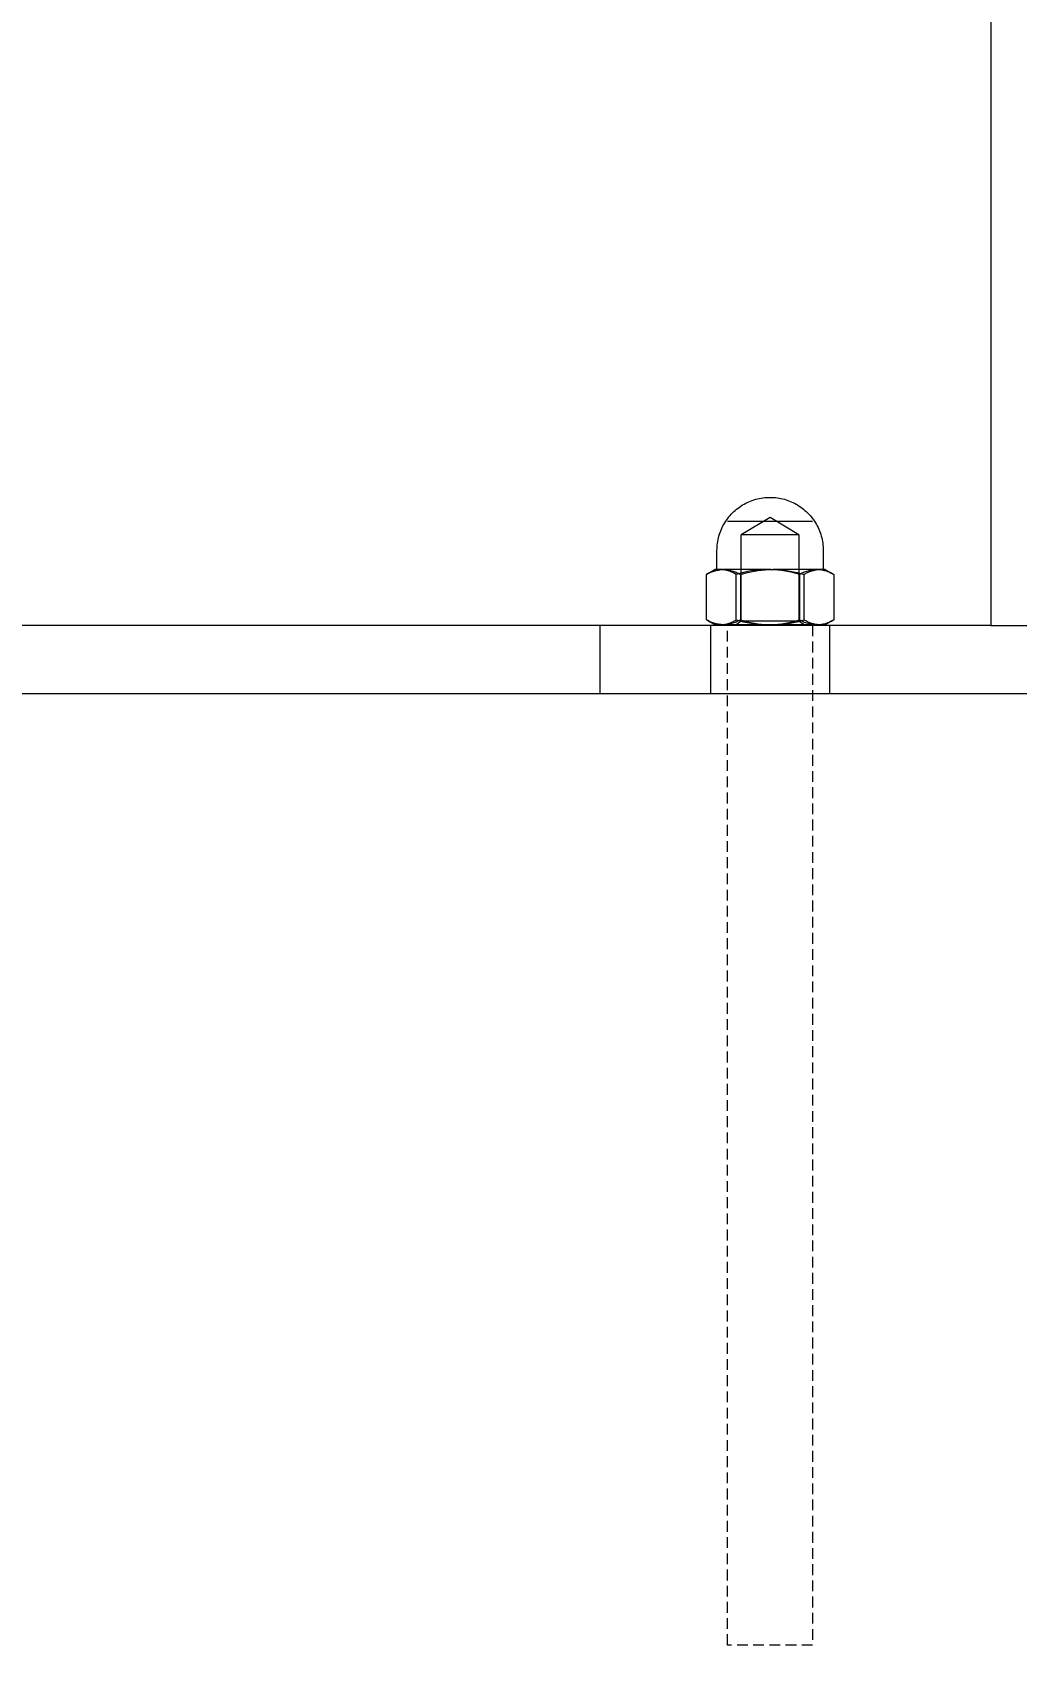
# Model space of a CAD drawing. Header units: millimetres. Extents: x -263 to 4879, y -277 to 2995.
# Drawn here: x 711.3 to 827.1, y 1829.4 to 2022.1 of the extents above; entities that cross this region are included whole.
import ezdxf

# ---------------------------------------------------------------- set-up
doc = ezdxf.new("R2010")
doc.units = ezdxf.units.MM
doc.linetypes.add('HIDDEN', pattern=[1.905, 1.27, -0.635])
for name, color, linetype, lineweight in [('ZANO_R', 7, 'Continuous', 0), ('ZANO_R_przerywana', 7, 'HIDDEN', 0), ('ZANO_W', 1, 'Continuous', 0)]:
    doc.layers.add(name, color=color, linetype=linetype, lineweight=lineweight)
doc.styles.add('Arial', font='arial.ttf')
doc.styles.get("Standard").update_dxf_attribs({"font": 'ARIALUNI.TTF'})
doc.dimstyles.new('pl i ang', dxfattribs={"dimtxt": 50, "dimasz": 50, "dimexe": 1.25, "dimexo": 0.625, "dimgap": 10, "dimtad": 1, "dimtoh": 1, "dimtxsty": 'Standard', "dimcen": 2.5, "dimclrd": 1, "dimclre": 1, "dimclrt": 1, "dimadec": 0, "dimazin": 0, "dimtfac": 1, "dimtmove": 0, "dimatfit": 3, "dimfxl": 1, "dimarcsym": 1})

# ---------------------------------------------------------------- blocks, each defined once
blk = doc.blocks.new('*D456')
at = {"layer": 'ZANO_W', "color": 1, "lineweight": -2}
for p, q in [((552.11, 1942.38), (552.11, 1725.7)), ((1104.45, 1942.38), (1104.45, 1725.7)), ((592.11, 1735.7), (1064.45, 1735.7))]:
    blk.add_line(p, q, dxfattribs=at)
at = {"layer": 'ZANO_W', "color": 1}
for points in [[(592.11, 1742.37), (592.11, 1729.03), (552.11, 1735.7)], [(1064.45, 1729.03), (1064.45, 1742.37), (1104.45, 1735.7)]]:
    blk.add_solid(points, dxfattribs=at)
at = {"layer": 'ZANO_W', "color": 1, "insert": (828.28, 1766.12), "char_height": 40, "attachment_point": 5, "style": 'Arial'}
blk.add_mtext('552', dxfattribs=at)

msp = doc.modelspace()

# ---------------------------------------------------------------- linework, layer by layer
at = {"layer": 'ZANO_R'}
for p, q in [((824.13, 2506.76), (824.13, 1952.38)), ((793.57, 1965.47), (793.72, 1965.62)), ((793.72, 1965.62), (793.87, 1965.77)), ((793.87, 1965.77), (794.03, 1965.92)), ((794.03, 1965.92), (794.19, 1966.05)), ((794.19, 1966.05), (794.36, 1966.18)), ((794.36, 1966.18), (794.53, 1966.31)), ((794.53, 1966.31), (794.71, 1966.43)), ((794.71, 1966.43), (794.89, 1966.55)), ((794.89, 1966.55), (795.07, 1966.65)), ((795.07, 1966.65), (795.26, 1966.75)), ((795.26, 1966.75), (795.45, 1966.85)), ((795.45, 1966.85), (795.64, 1966.94)), ((795.64, 1966.94), (795.84, 1967.02)), ((795.84, 1967.02), (796.04, 1967.09)), ((796.04, 1967.09), (796.24, 1967.16)), ((796.24, 1967.16), (796.45, 1967.22)), ((796.45, 1967.22), (796.66, 1967.28)), ((796.66, 1967.28), (796.86, 1967.32)), ((796.86, 1967.32), (797.07, 1967.36)), ((797.07, 1967.36), (797.28, 1967.4)), ((797.28, 1967.4), (797.5, 1967.42)), ((797.5, 1967.42), (797.71, 1967.44)), ((797.71, 1967.44), (797.92, 1967.45)), ((797.92, 1967.45), (798.13, 1967.45)), ((798.13, 1967.45), (798.35, 1967.45)), ((798.35, 1967.45), (798.56, 1967.44)), ((798.56, 1967.44), (798.77, 1967.42)), ((798.77, 1967.42), (798.99, 1967.4)), ((798.99, 1967.4), (799.2, 1967.36)), ((799.2, 1967.36), (799.41, 1967.32)), ((799.41, 1967.32), (799.61, 1967.28)), ((799.61, 1967.28), (799.82, 1967.22)), ((799.82, 1967.22), (800.03, 1967.16)), ((800.03, 1967.16), (800.23, 1967.09)), ((800.23, 1967.09), (800.43, 1967.02)), ((800.43, 1967.02), (800.62, 1966.94)), ((800.62, 1966.94), (800.82, 1966.85)), ((800.82, 1966.85), (801.01, 1966.75)), ((801.01, 1966.75), (801.2, 1966.65)), ((801.2, 1966.65), (801.38, 1966.55)), ((801.38, 1966.55), (801.56, 1966.43)), ((801.56, 1966.43), (801.74, 1966.31)), ((801.74, 1966.31), (801.91, 1966.18)), ((801.91, 1966.18), (802.08, 1966.05)), ((802.08, 1966.05), (802.24, 1965.92)), ((802.24, 1965.92), (802.4, 1965.77)), ((802.4, 1965.77), (802.55, 1965.62)), ((802.55, 1965.62), (802.7, 1965.47)), ((792.32, 1963.5), (792.4, 1963.69)), ((792.4, 1963.69), (792.49, 1963.89)), ((792.49, 1963.89), (792.59, 1964.08)), ((792.59, 1964.08), (792.69, 1964.27)), ((792.69, 1964.27), (792.79, 1964.45)), ((792.79, 1964.45), (792.91, 1964.63)), ((792.91, 1964.63), (793.03, 1964.81)), ((793.03, 1964.81), (793.15, 1964.98)), ((793.14, 1964.63), (793.13, 1964.63)), ((793.13, 1964.63), (793.13, 1964.63)), ((793.13, 1964.63), (803.13, 1964.63)), ((793.15, 1964.98), (793.29, 1965.15)), ((793.29, 1965.15), (793.42, 1965.31)), ((793.42, 1965.31), (793.57, 1965.47)), ((794.74, 1963.06), (798.13, 1965.1)), ((798.13, 1965.1), (801.53, 1963.06)), ((802.7, 1965.47), (802.85, 1965.31)), ((802.85, 1965.31), (802.98, 1965.15)), ((802.98, 1965.15), (803.11, 1964.98)), ((803.11, 1964.98), (803.24, 1964.81)), ((803.24, 1964.81), (803.36, 1964.63)), ((803.36, 1964.63), (803.47, 1964.45)), ((803.47, 1964.45), (803.58, 1964.27)), ((803.58, 1964.27), (803.68, 1964.08)), ((803.68, 1964.08), (803.78, 1963.89)), ((803.78, 1963.89), (803.87, 1963.69)), ((803.87, 1963.69), (803.95, 1963.5)), ((791.9, 1961.63), (791.92, 1961.84)), ((791.92, 1961.84), (791.94, 1962.06)), ((791.94, 1962.06), (791.98, 1962.27)), ((791.98, 1962.27), (792.02, 1962.48)), ((792.02, 1962.48), (792.06, 1962.68)), ((792.06, 1962.68), (792.12, 1962.89)), ((792.12, 1962.89), (792.18, 1963.1)), ((792.18, 1963.1), (792.25, 1963.3)), ((792.25, 1963.3), (792.32, 1963.5)), ((794.73, 1963.05), (794.73, 1963.05)), ((794.73, 1952.9), (794.73, 1963.05)), ((798.27, 1963.05), (794.73, 1963.05)), ((801.53, 1963.05), (798.27, 1963.05)), ((801.53, 1963.05), (801.53, 1952.9)), ((803.95, 1963.5), (804.02, 1963.3)), ((804.02, 1963.3), (804.09, 1963.1)), ((804.09, 1963.1), (804.15, 1962.89)), ((804.15, 1962.89), (804.21, 1962.68)), ((804.21, 1962.68), (804.25, 1962.48)), ((804.25, 1962.48), (804.29, 1962.27)), ((804.29, 1962.27), (804.33, 1962.06)), ((804.33, 1962.06), (804.35, 1961.84)), ((804.35, 1961.84), (804.37, 1961.63)), ((791.88, 1961.2), (791.89, 1961.42)), ((791.88, 1959.07), (791.88, 1961.2)), ((791.89, 1961.42), (791.9, 1961.63)), ((804.37, 1961.63), (804.38, 1961.42)), ((804.38, 1961.42), (804.38, 1961.2)), ((804.38, 1961.2), (804.38, 1959.07)), ((790.79, 1958.47), (790.64, 1958.37)), ((790.64, 1958.37), (790.76, 1958.44)), ((790.64, 1953.04), (790.64, 1958.37)), ((790.76, 1958.44), (790.88, 1958.51)), ((790.79, 1958.47), (791.63, 1958.95)), ((790.94, 1958.56), (790.85, 1958.5)), ((790.88, 1958.51), (791.01, 1958.57)), ((791.04, 1958.61), (790.94, 1958.56)), ((791.01, 1958.57), (791.14, 1958.63)), ((791.14, 1958.66), (791.04, 1958.61)), ((791.24, 1958.7), (791.14, 1958.66)), ((791.14, 1958.63), (791.27, 1958.68)), ((791.34, 1958.74), (791.24, 1958.7)), ((791.27, 1958.68), (791.4, 1958.73)), ((791.44, 1958.78), (791.34, 1958.74)), ((791.4, 1958.73), (791.53, 1958.77)), ((791.55, 1958.81), (791.44, 1958.78)), ((791.53, 1958.77), (791.67, 1958.81)), ((791.65, 1958.85), (791.55, 1958.81)), ((792.58, 1958.95), (791.63, 1958.95)), ((791.76, 1958.87), (791.65, 1958.85)), ((791.67, 1958.81), (791.8, 1958.84)), ((791.86, 1958.9), (791.76, 1958.87)), ((791.77, 1958.96), (791.78, 1958.96)), ((791.78, 1958.96), (791.78, 1958.96)), ((791.78, 1958.96), (791.78, 1958.96)), ((791.78, 1958.96), (791.79, 1958.96)), ((791.79, 1958.96), (791.79, 1958.96)), ((791.79, 1958.96), (791.8, 1958.96)), ((791.8, 1958.96), (791.8, 1958.96)), ((791.8, 1958.96), (791.8, 1958.96)), ((791.8, 1958.96), (791.81, 1958.96)), ((791.8, 1958.84), (791.94, 1958.87)), ((791.81, 1958.96), (791.81, 1958.97)), ((791.81, 1958.97), (791.82, 1958.97)), ((791.82, 1958.97), (791.82, 1958.97)), ((791.82, 1958.97), (791.82, 1958.97)), ((791.82, 1958.97), (791.83, 1958.97)), ((791.83, 1958.97), (791.83, 1958.98)), ((791.83, 1958.98), (791.84, 1958.98)), ((791.83, 1958.97), (791.83, 1958.97)), ((791.84, 1958.98), (791.85, 1958.99)), ((791.84, 1958.98), (791.84, 1958.98)), ((791.84, 1958.98), (791.84, 1958.98)), ((791.85, 1958.99), (791.86, 1959)), ((791.85, 1958.99), (791.85, 1958.99)), ((791.85, 1958.99), (791.85, 1958.99)), ((791.86, 1959), (791.86, 1959.01)), ((791.86, 1959.01), (791.87, 1959.01)), ((791.86, 1959), (791.86, 1959)), ((791.86, 1959), (791.86, 1959)), ((791.97, 1958.92), (791.86, 1958.9)), ((791.87, 1959.02), (791.87, 1959.03)), ((791.87, 1959.03), (791.88, 1959.03)), ((791.87, 1959.01), (791.87, 1959.02)), ((791.87, 1959.02), (791.87, 1959.02)), ((791.87, 1959.02), (791.87, 1959.02)), ((791.87, 1959.01), (791.87, 1959.01)), ((791.88, 1959.06), (791.88, 1959.07)), ((791.88, 1959.07), (791.88, 1959.07)), ((791.88, 1959.07), (791.88, 1959.07)), ((791.88, 1959.05), (791.88, 1959.06)), ((791.88, 1959.06), (791.88, 1959.06)), ((791.88, 1959.04), (791.88, 1959.05)), ((791.88, 1959.05), (791.88, 1959.05)), ((791.88, 1959.05), (791.88, 1959.05)), ((791.88, 1959.03), (791.88, 1959.04)), ((791.88, 1959.04), (791.88, 1959.04)), ((791.88, 1959.03), (791.88, 1959.03)), ((791.94, 1958.87), (792.08, 1958.9)), ((792.08, 1958.93), (791.97, 1958.92)), ((792.19, 1958.94), (792.08, 1958.93)), ((792.08, 1958.9), (792.22, 1958.92)), ((792.3, 1958.95), (792.19, 1958.94)), ((792.22, 1958.92), (792.36, 1958.94)), ((792.36, 1958.94), (792.5, 1958.95)), ((792.49, 1958.95), (792.45, 1958.95)), ((792.5, 1958.95), (792.64, 1958.95)), ((792.63, 1958.94), (792.51, 1958.95)), ((792.74, 1958.92), (792.63, 1958.94)), ((792.64, 1958.95), (792.78, 1958.95)), ((798.25, 1958.95), (792.69, 1958.95)), ((792.85, 1958.9), (792.74, 1958.92)), ((792.78, 1958.95), (792.92, 1958.94)), ((792.97, 1958.88), (792.85, 1958.9)), ((792.92, 1958.94), (793.06, 1958.92)), ((793.08, 1958.85), (792.97, 1958.88)), ((793.06, 1958.92), (793.2, 1958.9)), ((793.19, 1958.82), (793.08, 1958.85)), ((793.3, 1958.78), (793.19, 1958.82)), ((793.2, 1958.9), (793.34, 1958.87)), ((793.41, 1958.75), (793.3, 1958.78)), ((793.34, 1958.87), (793.47, 1958.84)), ((793.52, 1958.7), (793.41, 1958.75)), ((793.47, 1958.84), (793.61, 1958.81)), ((793.62, 1958.66), (793.52, 1958.7)), ((793.61, 1958.81), (793.75, 1958.77)), ((793.73, 1958.61), (793.62, 1958.66)), ((793.83, 1958.55), (793.73, 1958.61)), ((793.75, 1958.77), (793.88, 1958.73)), ((793.93, 1958.5), (793.83, 1958.55)), ((793.88, 1958.73), (794.01, 1958.68)), ((794.03, 1958.44), (793.93, 1958.5)), ((794.01, 1958.68), (794.14, 1958.63)), ((794.13, 1958.37), (794.03, 1958.44)), ((794.57, 1958.5), (794.13, 1958.37)), ((794.13, 1953.04), (794.13, 1958.37)), ((794.14, 1958.63), (794.27, 1958.57)), ((794.27, 1958.57), (794.4, 1958.51)), ((794.4, 1958.51), (794.52, 1958.44)), ((794.52, 1958.44), (794.64, 1958.37)), ((795.01, 1958.61), (794.57, 1958.5)), ((794.64, 1958.37), (795.05, 1958.49)), ((794.64, 1958.37), (794.64, 1953.04)), ((795.46, 1958.71), (795.01, 1958.61)), ((795.05, 1958.49), (795.46, 1958.6)), ((795.91, 1958.79), (795.46, 1958.71)), ((795.46, 1958.6), (795.87, 1958.69)), ((795.87, 1958.69), (796.29, 1958.76)), ((796.37, 1958.85), (795.91, 1958.79)), ((796.29, 1958.76), (796.71, 1958.83)), ((796.82, 1958.9), (796.37, 1958.85)), ((796.71, 1958.83), (797.13, 1958.88)), ((797.28, 1958.94), (796.82, 1958.9)), ((797.13, 1958.88), (797.55, 1958.92)), ((797.74, 1958.95), (797.28, 1958.94)), ((797.55, 1958.92), (797.97, 1958.94)), ((797.97, 1958.94), (798.39, 1958.95)), ((798.11, 1958.95), (797.98, 1958.95)), ((798.6, 1958.93), (798.16, 1958.95)), ((798.39, 1958.95), (798.82, 1958.94)), ((803.84, 1958.95), (798.49, 1958.95)), ((799.04, 1958.89), (798.6, 1958.93)), ((798.82, 1958.94), (799.24, 1958.92)), ((799.47, 1958.84), (799.04, 1958.89)), ((799.24, 1958.92), (799.66, 1958.88)), ((799.91, 1958.78), (799.47, 1958.84)), ((799.66, 1958.88), (800.08, 1958.83)), ((800.34, 1958.7), (799.91, 1958.78)), ((800.08, 1958.83), (800.5, 1958.76)), ((800.77, 1958.6), (800.34, 1958.7)), ((800.5, 1958.76), (800.91, 1958.69)), ((801.2, 1958.5), (800.77, 1958.6)), ((800.91, 1958.69), (801.33, 1958.6)), ((801.63, 1958.37), (801.2, 1958.5)), ((801.33, 1958.6), (801.74, 1958.49)), ((801.75, 1958.45), (801.63, 1958.37)), ((801.63, 1953.04), (801.63, 1958.37)), ((801.74, 1958.49), (802.14, 1958.37)), ((801.88, 1958.51), (801.75, 1958.45)), ((802.02, 1958.58), (801.88, 1958.51)), ((802.15, 1958.64), (802.02, 1958.58)), ((802.14, 1958.37), (802.24, 1958.43)), ((802.14, 1953.04), (802.14, 1958.37)), ((802.29, 1958.69), (802.15, 1958.64)), ((802.24, 1958.43), (802.33, 1958.49)), ((802.43, 1958.74), (802.29, 1958.69)), ((802.33, 1958.49), (802.42, 1958.55)), ((802.42, 1958.55), (802.52, 1958.6)), ((802.57, 1958.78), (802.43, 1958.74)), ((802.52, 1958.6), (802.62, 1958.65)), ((802.71, 1958.82), (802.57, 1958.78)), ((802.62, 1958.65), (802.72, 1958.69)), ((802.85, 1958.86), (802.71, 1958.82)), ((802.72, 1958.69), (802.82, 1958.73)), ((802.82, 1958.73), (802.92, 1958.77)), ((802.99, 1958.89), (802.85, 1958.86)), ((802.92, 1958.77), (803.03, 1958.8)), ((803.14, 1958.91), (802.99, 1958.89)), ((803.03, 1958.8), (803.13, 1958.84)), ((803.13, 1958.84), (803.24, 1958.86)), ((803.28, 1958.93), (803.14, 1958.91)), ((803.24, 1958.86), (803.35, 1958.89)), ((803.43, 1958.95), (803.28, 1958.93)), ((803.35, 1958.89), (803.45, 1958.91)), ((803.58, 1958.95), (803.43, 1958.95)), ((803.45, 1958.91), (803.56, 1958.93)), ((803.56, 1958.93), (803.67, 1958.94)), ((803.67, 1958.94), (803.78, 1958.95)), ((803.76, 1958.95), (803.69, 1958.95)), ((803.93, 1958.94), (803.78, 1958.95)), ((803.78, 1958.95), (803.89, 1958.95)), ((803.89, 1958.95), (804, 1958.95)), ((804.46, 1958.95), (803.93, 1958.95)), ((804.08, 1958.92), (803.93, 1958.94)), ((804, 1958.95), (804.11, 1958.94)), ((804.23, 1958.89), (804.08, 1958.92)), ((804.11, 1958.94), (804.22, 1958.93)), ((804.22, 1958.93), (804.32, 1958.91)), ((804.37, 1958.86), (804.23, 1958.89)), ((804.32, 1958.91), (804.43, 1958.89)), ((804.52, 1958.83), (804.37, 1958.86)), ((804.38, 1959.07), (804.38, 1959.07)), ((804.38, 1959.07), (804.39, 1959.07)), ((804.39, 1959.07), (804.39, 1959.06)), ((804.39, 1959.06), (804.39, 1959.06)), ((804.39, 1959.06), (804.39, 1959.05)), ((804.39, 1959.05), (804.39, 1959.05)), ((804.39, 1959.05), (804.39, 1959.05)), ((804.39, 1959.05), (804.39, 1959.04)), ((804.39, 1959.04), (804.39, 1959.04)), ((804.39, 1959.04), (804.39, 1959.03)), ((804.39, 1959.03), (804.39, 1959.03)), ((804.39, 1959.03), (804.39, 1959.03)), ((804.39, 1959.03), (804.4, 1959.02)), ((804.4, 1959.02), (804.4, 1959.02)), ((804.4, 1959.02), (804.4, 1959.02)), ((804.4, 1959.02), (804.4, 1959.01)), ((804.4, 1959.01), (804.4, 1959.01)), ((804.4, 1959.01), (804.41, 1959.01)), ((804.41, 1959.01), (804.41, 1959)), ((804.41, 1959), (804.41, 1959)), ((804.41, 1959), (804.41, 1959)), ((804.41, 1959), (804.42, 1958.99)), ((804.42, 1958.99), (804.42, 1958.99)), ((804.42, 1958.99), (804.42, 1958.99)), ((804.42, 1958.99), (804.43, 1958.98)), ((804.43, 1958.98), (804.43, 1958.98)), ((804.43, 1958.98), (804.43, 1958.98)), ((804.43, 1958.98), (804.44, 1958.98)), ((804.43, 1958.89), (804.54, 1958.86)), ((804.44, 1958.98), (804.44, 1958.97)), ((804.44, 1958.97), (804.44, 1958.97)), ((804.44, 1958.97), (804.45, 1958.97)), ((804.45, 1958.97), (804.45, 1958.97)), ((804.45, 1958.97), (804.45, 1958.97)), ((804.45, 1958.97), (804.46, 1958.97)), ((804.46, 1958.97), (804.46, 1958.96)), ((804.46, 1958.96), (804.46, 1958.96)), ((804.46, 1958.96), (804.47, 1958.96)), ((804.59, 1958.95), (804.46, 1958.95)), ((804.47, 1958.96), (804.47, 1958.96)), ((804.47, 1958.96), (804.48, 1958.96)), ((804.48, 1958.96), (804.48, 1958.96)), ((804.48, 1958.96), (804.48, 1958.96)), ((804.48, 1958.96), (804.49, 1958.96)), ((804.49, 1958.96), (804.49, 1958.96)), ((804.67, 1958.79), (804.52, 1958.83)), ((804.54, 1958.86), (804.65, 1958.84)), ((804.63, 1958.95), (804.59, 1958.95)), ((804.63, 1958.95), (805.42, 1958.5)), ((804.63, 1958.95), (804.63, 1958.95)), ((804.63, 1958.95), (804.63, 1958.95)), ((804.63, 1958.95), (804.63, 1958.95)), ((804.63, 1958.95), (804.63, 1958.95)), ((804.63, 1958.95), (804.63, 1958.95)), ((804.63, 1958.95), (804.63, 1958.95)), ((804.65, 1958.84), (804.75, 1958.8)), ((804.81, 1958.75), (804.67, 1958.79)), ((804.75, 1958.8), (804.85, 1958.77)), ((804.95, 1958.7), (804.81, 1958.75)), ((804.85, 1958.77), (804.96, 1958.73)), ((805.09, 1958.64), (804.95, 1958.7)), ((804.96, 1958.73), (805.06, 1958.69)), ((805.06, 1958.69), (805.16, 1958.65)), ((805.23, 1958.58), (805.09, 1958.64)), ((805.16, 1958.65), (805.26, 1958.6)), ((805.37, 1958.52), (805.23, 1958.58)), ((805.26, 1958.6), (805.35, 1958.55)), ((805.35, 1958.55), (805.45, 1958.49)), ((805.5, 1958.45), (805.37, 1958.52)), ((805.45, 1958.49), (805.54, 1958.43)), ((805.63, 1958.37), (805.5, 1958.45)), ((805.54, 1958.43), (805.63, 1958.37)), ((805.63, 1958.37), (805.63, 1953.04)), ((775.63, 1952.38), (604.29, 1952.38)), ((778.13, 1952.38), (775.63, 1952.38)), ((783.13, 1952.38), (778.13, 1952.38)), ((778.13, 1944.38), (778.13, 1952.38)), ((824.13, 1952.38), (783.13, 1952.38)), ((790.64, 1953.04), (790.79, 1952.94)), ((790.76, 1952.97), (790.64, 1953.04)), ((790.88, 1952.9), (790.76, 1952.97)), ((791.63, 1952.45), (790.79, 1952.94)), ((790.85, 1952.91), (790.94, 1952.86)), ((791.01, 1952.84), (790.88, 1952.9)), ((790.94, 1952.86), (791.03, 1952.81)), ((791.14, 1952.78), (791.01, 1952.84)), ((791.03, 1952.81), (791.13, 1952.76)), ((791.13, 1952.76), (791.22, 1952.72)), ((791.13, 1952.38), (791.13, 1944.38)), ((791.27, 1952.73), (791.14, 1952.78)), ((791.22, 1952.72), (791.32, 1952.68)), ((791.4, 1952.68), (791.27, 1952.73)), ((791.32, 1952.68), (791.42, 1952.64)), ((791.53, 1952.64), (791.4, 1952.68)), ((791.42, 1952.64), (791.51, 1952.6)), ((791.51, 1952.6), (791.61, 1952.57)), ((791.67, 1952.6), (791.53, 1952.64)), ((791.61, 1952.57), (791.72, 1952.55)), ((792.58, 1952.45), (791.63, 1952.45)), ((791.8, 1952.57), (791.67, 1952.6)), ((791.72, 1952.55), (791.82, 1952.52)), ((791.94, 1952.54), (791.8, 1952.57)), ((791.82, 1952.52), (791.92, 1952.5)), ((791.92, 1952.5), (792.02, 1952.49)), ((792.08, 1952.51), (791.94, 1952.54)), ((792.02, 1952.49), (792.13, 1952.47)), ((792.22, 1952.49), (792.08, 1952.51)), ((792.13, 1952.47), (792.23, 1952.46)), ((792.36, 1952.47), (792.22, 1952.49)), ((792.23, 1952.46), (792.34, 1952.46)), ((792.5, 1952.46), (792.36, 1952.47)), ((792.38, 1952.45), (792.49, 1952.46)), ((792.64, 1952.45), (792.5, 1952.46)), ((792.51, 1952.46), (792.63, 1952.47)), ((792.63, 1952.47), (792.74, 1952.49)), ((792.78, 1952.46), (792.64, 1952.45)), ((794.63, 1952.45), (792.69, 1952.45)), ((792.74, 1952.49), (792.85, 1952.51)), ((792.92, 1952.47), (792.78, 1952.46)), ((792.85, 1952.51), (792.97, 1952.53)), ((793.06, 1952.49), (792.92, 1952.47)), ((792.97, 1952.53), (793.08, 1952.56)), ((793.2, 1952.51), (793.06, 1952.49)), ((793.08, 1952.56), (793.19, 1952.59)), ((793.19, 1952.59), (793.3, 1952.63)), ((793.34, 1952.54), (793.2, 1952.51)), ((793.3, 1952.63), (793.41, 1952.66)), ((793.47, 1952.57), (793.34, 1952.54)), ((793.41, 1952.66), (793.52, 1952.71)), ((793.61, 1952.6), (793.47, 1952.57)), ((793.52, 1952.71), (793.62, 1952.75)), ((793.75, 1952.64), (793.61, 1952.6)), ((793.62, 1952.75), (793.73, 1952.8)), ((793.73, 1952.8), (793.83, 1952.86)), ((793.88, 1952.68), (793.75, 1952.64)), ((793.83, 1952.86), (793.93, 1952.91)), ((794.01, 1952.73), (793.88, 1952.68)), ((793.93, 1952.91), (794.03, 1952.97)), ((794.14, 1952.78), (794.01, 1952.73)), ((794.03, 1952.97), (794.13, 1953.04)), ((794.13, 1953.04), (794.56, 1952.91)), ((794.13, 1952.45), (794.13, 1952.48)), ((794.14, 1952.48), (794.73, 1952.9)), ((794.27, 1952.84), (794.14, 1952.78)), ((794.14, 1952.48), (798.29, 1952.48)), ((794.4, 1952.9), (794.27, 1952.84)), ((794.52, 1952.97), (794.4, 1952.9)), ((794.64, 1953.04), (794.52, 1952.97)), ((794.56, 1952.91), (795, 1952.8)), ((794.88, 1952.45), (794.63, 1952.45)), ((794.64, 1953.04), (795.05, 1952.92)), ((794.73, 1952.9), (795.13, 1952.9)), ((798.29, 1952.45), (794.88, 1952.45)), ((795, 1952.8), (795.45, 1952.71)), ((795.05, 1952.92), (795.46, 1952.81)), ((795.14, 1952.9), (798.27, 1952.9)), ((795.45, 1952.71), (795.9, 1952.63)), ((795.46, 1952.81), (795.87, 1952.72)), ((795.87, 1952.72), (796.29, 1952.65)), ((795.9, 1952.63), (796.35, 1952.56)), ((796.29, 1952.65), (796.71, 1952.58)), ((796.35, 1952.56), (796.8, 1952.51)), ((796.71, 1952.58), (797.13, 1952.53)), ((796.8, 1952.51), (797.25, 1952.48)), ((797.13, 1952.53), (797.55, 1952.49)), ((797.25, 1952.48), (797.71, 1952.46)), ((797.55, 1952.49), (797.97, 1952.47)), ((797.97, 1952.47), (798.39, 1952.45)), ((797.98, 1952.46), (798.11, 1952.46)), ((798.16, 1952.46), (798.6, 1952.48)), ((798.27, 1952.9), (801.53, 1952.9)), ((798.29, 1952.48), (802.13, 1952.48)), ((798.39, 1952.45), (798.82, 1952.47)), ((803.78, 1952.45), (798.39, 1952.45)), ((798.6, 1952.48), (799.04, 1952.52)), ((798.82, 1952.47), (799.24, 1952.49)), ((799.04, 1952.52), (799.47, 1952.57)), ((799.24, 1952.49), (799.66, 1952.53)), ((799.47, 1952.57), (799.91, 1952.63)), ((799.66, 1952.53), (800.08, 1952.58)), ((799.91, 1952.63), (800.34, 1952.71)), ((800.08, 1952.58), (800.5, 1952.65)), ((800.34, 1952.71), (800.77, 1952.81)), ((800.5, 1952.65), (800.91, 1952.72)), ((800.77, 1952.81), (801.2, 1952.91)), ((800.91, 1952.72), (801.33, 1952.81)), ((801.2, 1952.91), (801.63, 1953.04)), ((801.33, 1952.81), (801.74, 1952.92)), ((801.53, 1952.9), (802.13, 1952.48)), ((801.63, 1953.04), (801.75, 1952.96)), ((801.74, 1952.92), (802.14, 1953.04)), ((801.75, 1952.96), (801.88, 1952.9)), ((801.88, 1952.9), (802.02, 1952.83)), ((802.02, 1952.83), (802.15, 1952.77)), ((802.13, 1952.48), (802.13, 1952.45)), ((802.24, 1952.97), (802.14, 1953.04)), ((802.15, 1952.77), (802.29, 1952.72)), ((802.33, 1952.92), (802.24, 1952.97)), ((802.29, 1952.72), (802.43, 1952.67)), ((802.42, 1952.86), (802.33, 1952.92)), ((802.52, 1952.81), (802.42, 1952.86)), ((802.43, 1952.67), (802.57, 1952.63)), ((802.62, 1952.76), (802.52, 1952.81)), ((802.57, 1952.63), (802.71, 1952.59)), ((802.72, 1952.72), (802.62, 1952.76)), ((802.71, 1952.59), (802.85, 1952.55)), ((802.82, 1952.68), (802.72, 1952.72)), ((802.92, 1952.64), (802.82, 1952.68)), ((802.85, 1952.55), (802.99, 1952.52)), ((803.03, 1952.6), (802.92, 1952.64)), ((802.99, 1952.52), (803.14, 1952.5)), ((803.13, 1952.57), (803.03, 1952.6)), ((803.24, 1952.55), (803.13, 1952.57)), ((803.14, 1952.5), (803.28, 1952.48)), ((803.35, 1952.52), (803.24, 1952.55)), ((803.28, 1952.48), (803.43, 1952.46)), ((803.45, 1952.5), (803.35, 1952.52)), ((803.43, 1952.46), (803.58, 1952.46)), ((803.56, 1952.48), (803.45, 1952.5)), ((803.67, 1952.47), (803.56, 1952.48)), ((803.78, 1952.46), (803.67, 1952.47)), ((803.69, 1952.46), (803.76, 1952.46)), ((803.78, 1952.46), (803.93, 1952.47)), ((803.89, 1952.45), (803.78, 1952.46)), ((804.2, 1952.45), (803.78, 1952.45)), ((803.93, 1952.47), (804.08, 1952.49)), ((804.05, 1952.46), (803.93, 1952.46)), ((804.16, 1952.48), (804.05, 1952.46)), ((804.08, 1952.49), (804.23, 1952.52)), ((804.27, 1952.49), (804.16, 1952.48)), ((804.53, 1952.45), (804.2, 1952.45)), ((804.23, 1952.52), (804.37, 1952.55)), ((804.38, 1952.51), (804.27, 1952.49)), ((804.37, 1952.55), (804.52, 1952.58)), ((804.5, 1952.54), (804.38, 1952.51)), ((804.61, 1952.56), (804.5, 1952.54)), ((804.52, 1952.58), (804.67, 1952.62)), ((804.61, 1952.45), (804.53, 1952.45)), ((804.72, 1952.59), (804.61, 1952.56)), ((804.63, 1952.45), (804.61, 1952.45)), ((805.42, 1952.91), (804.63, 1952.45)), ((804.63, 1952.45), (804.63, 1952.45)), ((804.63, 1952.45), (804.63, 1952.45)), ((804.63, 1952.45), (804.63, 1952.45)), ((804.63, 1952.45), (804.63, 1952.45)), ((804.63, 1952.45), (804.63, 1952.45)), ((804.63, 1952.45), (804.63, 1952.45)), ((804.67, 1952.62), (804.81, 1952.66)), ((804.82, 1952.63), (804.72, 1952.59)), ((804.81, 1952.66), (804.95, 1952.71)), ((804.93, 1952.67), (804.82, 1952.63)), ((805.04, 1952.71), (804.93, 1952.67)), ((804.95, 1952.71), (805.09, 1952.77)), ((805.14, 1952.76), (805.04, 1952.71)), ((805.09, 1952.77), (805.23, 1952.83)), ((805.13, 1952.38), (805.13, 1944.38)), ((805.24, 1952.8), (805.14, 1952.76)), ((805.23, 1952.83), (805.37, 1952.89)), ((805.34, 1952.86), (805.24, 1952.8)), ((805.44, 1952.91), (805.34, 1952.86)), ((805.37, 1952.89), (805.5, 1952.96)), ((805.54, 1952.97), (805.44, 1952.91)), ((805.5, 1952.96), (805.63, 1953.04)), ((805.63, 1953.04), (805.54, 1952.97)), ((824.13, 1952.38), (832.13, 1952.38)), ((50.29, 1944.38), (3189.17, 1944.38)), ((503.13, 1944.38), (1153.13, 1944.38))]:
    msp.add_line(p, q, dxfattribs=at)
at = {"layer": 'ZANO_R_przerywana'}
for p, q in [((793.13, 1832.38), (793.13, 1952.38)), ((803.13, 1952.38), (803.13, 1832.38)), ((803.13, 1832.38), (793.13, 1832.38))]:
    msp.add_line(p, q, dxfattribs=at)

# ---------------------------------------------------------------- dimensions: what is measured, and where the dimension line sits
at = {"layer": 'ZANO_W'}
dim = msp.add_linear_dim(base=(1104.45, 1735.7), p1=(552.11, 1952.38), p2=(1104.45, 1952.38), dimstyle='pl i ang', override={"dimtxt": 40, "dimasz": 40, "dimexe": 10, "dimexo": 10, "dimtoh": 0, "dimdec": 0, "dimtxsty": 'Arial', "dimtdec": 0, "dimtmove": 1}, dxfattribs=at)
dim.commit()
dim.dimension.update_dxf_attribs({"geometry": '*D456', "text_midpoint": (828.28, 1766.12)})

doc.saveas('drawing.dxf')
